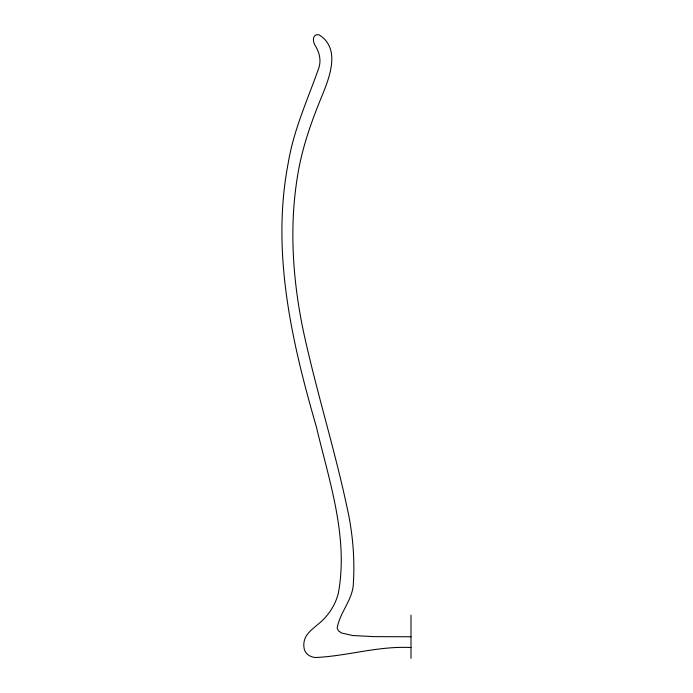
<?xml version="1.0" encoding="UTF-8"?>
<svg xmlns="http://www.w3.org/2000/svg" width="693" height="693" viewBox="0 0 693 693"><rect width="100%" height="100%" fill="white"/><g stroke="black" fill="none" stroke-linecap="round" stroke-linejoin="round"><path stroke-width="1.04" d="M411.001 647.557C378.776 645.763 347.669 656.02 315.843 657.501C310.031 657.414 304.314 653.343 303.95 647.253A18.122 18.122 0 0 1 304.236 641.016C305.942 633.437 312.794 628.837 318.304 624.055C328.014 616.242 335.256 605.465 338.323 593.347C348.718 537.127 329.088 480.76 316.294 426.541C291.554 341.207 270.98 251.091 288.366 162.223C293.858 129.426 307.822 99.151 318.806 68.044C321.474 60.04 319.274 51.706 314.735 44.863C313.487 42.065 312.595 38.643 314.518 35.923L316.476 34.65L319.118 34.841C342.151 49.35 328.326 80.345 320.339 99.887C311.122 122.678 302.945 146.032 298.527 170.279C288.99 222.54 292.255 276.403 302.772 328.248C315.488 388.158 334.035 446.656 346.872 506.557C352.477 531.375 354.937 556.999 353.404 582.415C353.343 599.393 339.735 612.118 337.17 628.127L338.513 630.907L341.614 633.021L352.72 635.524L374.203 636.642L411.001 636.763M411.001 615.167L411.001 658.35"/></g></svg>
